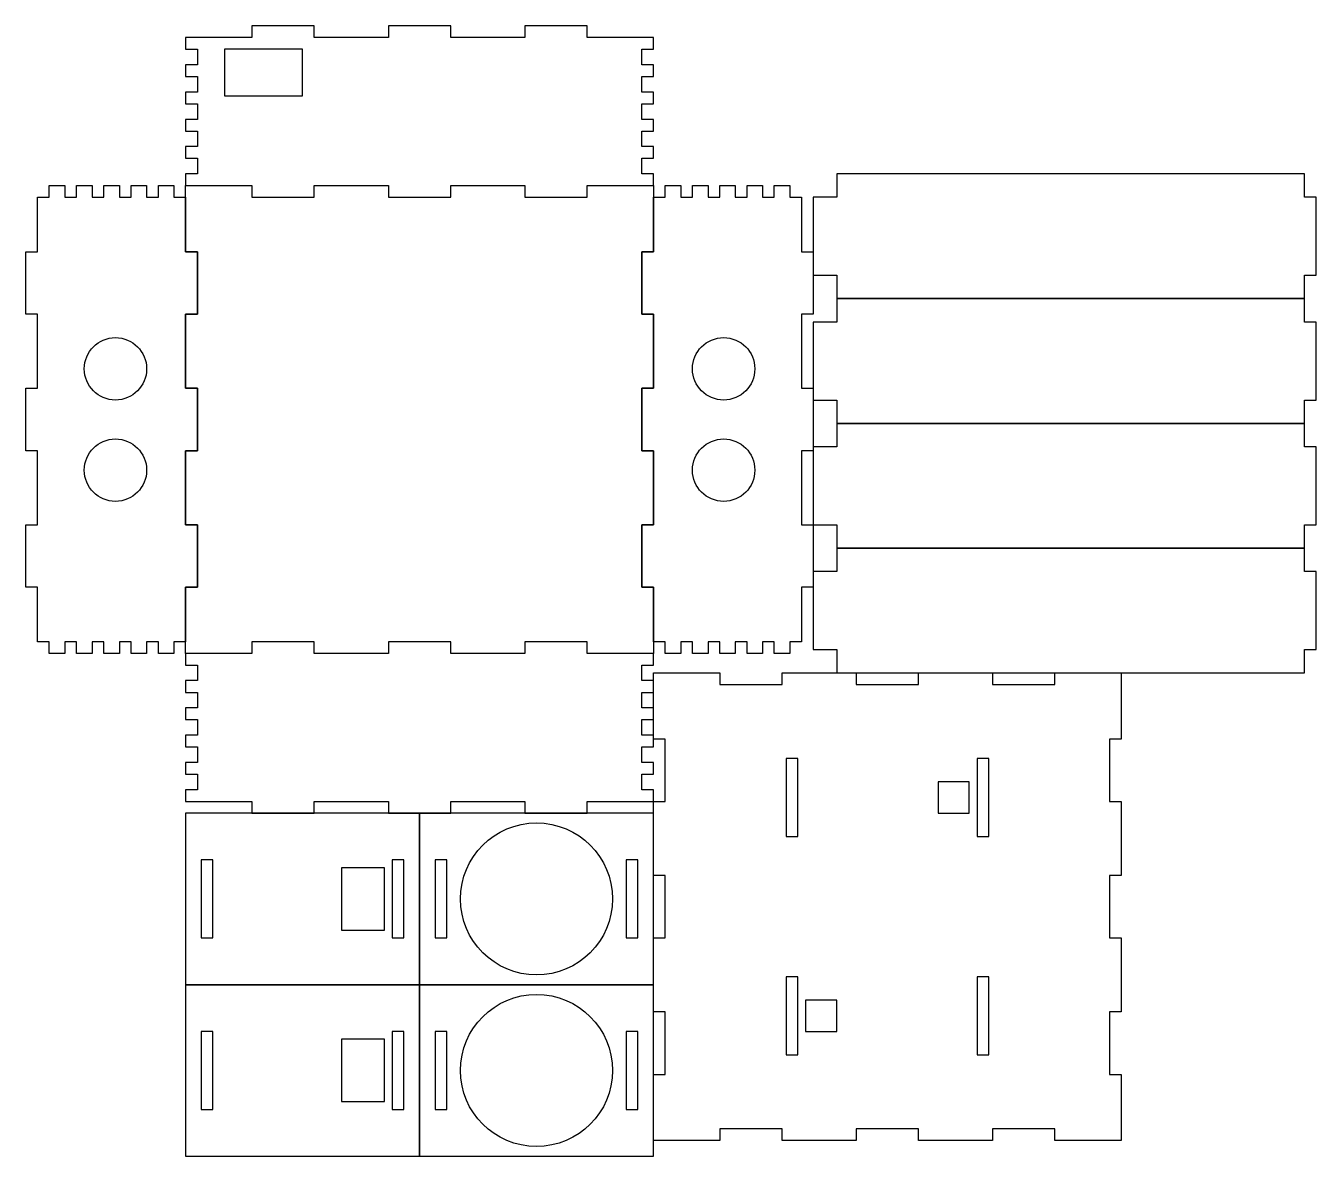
# Model space of a CAD drawing. Header units: millimetres. Extents: x -161 to 170, y -140 to 150.
import ezdxf

# ---------------------------------------------------------------- set-up
doc = ezdxf.new("R2010")
doc.units = ezdxf.units.MM
doc.header["$MEASUREMENT"] = 0
doc.layers.add('Default', color=18, linetype='Continuous', true_color=0x000000)

msp = doc.modelspace()

# ---------------------------------------------------------------- linework, layer by layer
at = {"layer": 'Default'}
for points in [[(-120, 109), (-103, 109), (-103, 106), (-87, 106), (-87, 109), (-68, 109), (-68, 106), (-52, 106), (-52, 108), (-52, 109), (-33, 109), (-33, 106), (-17, 106), (-17, 109), (0, 109), (0, 112), (-3, 112), (-3, 116), (0, 116), (0, 119), (-3, 119), (-3, 123), (0, 123), (0, 126), (-3, 126), (-3, 130), (0, 130), (0, 133), (-3, 133), (-3, 137), (0, 137), (0, 140), (-3, 140), (-3, 144), (0, 144), (0, 147), (-17, 147), (-17, 150), (-33, 150), (-33, 147), (-52, 147), (-52, 150), (-68, 150), (-68, 148), (-68, 147), (-87, 147), (-87, 149), (-87, 150), (-103, 150), (-103, 147), (-117, 147), (-120, 147), (-120, 144), (-117, 144), (-117, 140), (-120, 140), (-120, 137), (-117, 137), (-117, 133), (-120, 133), (-120, 130), (-117, 130), (-117, 126), (-120, 126), (-120, 123), (-117, 123), (-117, 119), (-120, 119), (-120, 116), (-117, 116), (-117, 112), (-120, 112)], [(-110, 132), (-90, 132), (-90, 144), (-110, 144)], [(41, 86), (47, 86), (47, 80), (167, 80), (167, 86), (170, 86), (170, 106), (167, 106), (167, 112), (47, 112), (47, 106), (41, 106)], [(-120, 92), (-117, 92), (-117, 76), (-120, 76), (-120, 57), (-117, 57), (-117, 41), (-120, 41), (-120, 22), (-117, 22), (-117, 6), (-120, 6), (-120, -8), (-123, -8), (-123, -11), (-127, -11), (-127, -8), (-130, -8), (-130, -11), (-134, -11), (-134, -8), (-137, -8), (-137, -11), (-141, -11), (-141, -8), (-144, -8), (-144, -11), (-148, -11), (-148, -8), (-151, -8), (-151, -11), (-155, -11), (-155, -8), (-158, -8), (-158, 6), (-161, 6), (-161, 22), (-158, 22), (-158, 41), (-161, 41), (-161, 57), (-158, 57), (-158, 76), (-161, 76), (-161, 92), (-158, 92), (-158, 106), (-155, 106), (-155, 109), (-151, 109), (-151, 106), (-148, 106), (-148, 109), (-144, 109), (-144, 106), (-141, 106), (-141, 109), (-137, 109), (-137, 106), (-134, 106), (-134, 109), (-130, 109), (-130, 106), (-127, 106), (-127, 109), (-123, 109), (-123, 106), (-120, 106)], [(-120, 109), (-103, 109), (-103, 106), (-87, 106), (-87, 109), (-68, 109), (-68, 106), (-52, 106), (-52, 109), (-33, 109), (-33, 106), (-17, 106), (-17, 109), (0, 109), (0, 92), (-3, 92), (-3, 76), (0, 76), (0, 57), (-3, 57), (-3, 41), (0, 41), (0, 22), (-3, 22), (-3, 6), (0, 6), (0, -11), (-17, -11), (-17, -8), (-33, -8), (-33, -11), (-52, -11), (-52, -8), (-68, -8), (-68, -11), (-87, -11), (-87, -8), (-103, -8), (-103, -11), (-120, -11), (-120, 6), (-117, 6), (-117, 22), (-120, 22), (-120, 41), (-117, 41), (-117, 57), (-120, 57), (-120, 76), (-117, 76), (-117, 92), (-120, 92)], [(0, 6), (-3, 6), (-3, 22), (0, 22), (0, 41), (-3, 41), (-3, 57), (0, 57), (0, 76), (-3, 76), (-3, 92), (0, 92), (0, 106), (3, 106), (3, 109), (7, 109), (7, 106), (10, 106), (10, 109), (14, 109), (14, 106), (17, 106), (17, 109), (21, 109), (21, 106), (24, 106), (24, 109), (28, 109), (28, 106), (31, 106), (31, 109), (35, 109), (35, 106), (38, 106), (38, 92), (41, 92), (41, 76), (38, 76), (38, 57), (41, 57), (41, 41), (38, 41), (38, 22), (41, 22), (41, 6), (38, 6), (38, -8), (35, -8), (35, -11), (31, -11), (31, -8), (28, -8), (28, -11), (24, -11), (24, -8), (21, -8), (21, -11), (17, -11), (17, -8), (14, -8), (14, -11), (10, -11), (10, -8), (7, -8), (7, -11), (3, -11), (3, -8), (0, -8)], [(41, 54), (47, 54), (47, 48), (167, 48), (167, 54), (170, 54), (170, 74), (167, 74), (167, 80), (47, 80), (47, 74), (41, 74)], [(41, 22), (47, 22), (47, 16), (167, 16), (167, 22), (170, 22), (170, 42), (167, 42), (167, 48), (47, 48), (47, 42), (41, 42)], [(41, -10), (47, -10), (47, -16), (167, -16), (167, -10), (170, -10), (170, 10), (167, 10), (167, 16), (47, 16), (47, 10), (41, 10)], [(0, -11), (-17, -11), (-17, -8), (-33, -8), (-33, -11), (-52, -11), (-52, -8), (-68, -8), (-68, -10), (-68, -11), (-87, -11), (-87, -8), (-103, -8), (-103, -11), (-120, -11), (-120, -14), (-117, -14), (-117, -18), (-120, -18), (-120, -21), (-117, -21), (-117, -25), (-120, -25), (-120, -28), (-117, -28), (-117, -32), (-120, -32), (-120, -35), (-117, -35), (-117, -39), (-120, -39), (-120, -42), (-117, -42), (-117, -46), (-120, -46), (-120, -49), (-103, -49), (-103, -52), (-87, -52), (-87, -49), (-68, -49), (-68, -52), (-52, -52), (-52, -50), (-52, -49), (-33, -49), (-33, -51), (-33, -52), (-17, -52), (-17, -49), (-3, -49), (0, -49), (0, -46), (-3, -46), (-3, -42), (0, -42), (0, -39), (-3, -39), (-3, -35), (0, -35), (0, -32), (-3, -32), (-3, -28), (0, -28), (0, -25), (-3, -25), (-3, -21), (0, -21), (0, -18), (-3, -18), (-3, -14), (0, -14)], [(0, -16), (17, -16), (17, -19), (33, -19), (33, -16), (52, -16), (52, -19), (68, -19), (68, -16), (87, -16), (87, -19), (103, -19), (103, -16), (120, -16), (120, -33), (117, -33), (117, -49), (120, -49), (120, -68), (117, -68), (117, -84), (120, -84), (120, -103), (117, -103), (117, -119), (120, -119), (120, -136), (103, -136), (103, -133), (87, -133), (87, -136), (68, -136), (68, -133), (52, -133), (52, -136), (33, -136), (33, -133), (17, -133), (17, -136), (0, -136), (0, -119), (3, -119), (3, -103), (0, -103), (0, -84), (3, -84), (3, -68), (0, -68), (0, -49), (3, -49), (3, -33), (0, -33)], [(34, -58), (37, -58), (37, -38), (34, -38)], [(83, -58), (86, -58), (86, -38), (83, -38)], [(73, -52), (81, -52), (81, -44), (73, -44)], [(-120, -96), (-60, -96), (-60, -52), (-120, -52)], [(-60, -96), (0, -96), (0, -52), (-60, -52)], [(-116, -84), (-113, -84), (-113, -64), (-116, -64)], [(-80, -82), (-69, -82), (-69, -66), (-80, -66)], [(-67, -84), (-64, -84), (-64, -64), (-67, -64)], [(-56, -84), (-53, -84), (-53, -64), (-56, -64)], [(-7, -84), (-4, -84), (-4, -64), (-7, -64)], [(34, -114), (37, -114), (37, -94), (34, -94)], [(83, -114), (86, -114), (86, -94), (83, -94)], [(-120, -140), (-60, -140), (-60, -96), (-120, -96)], [(-60, -140), (0, -140), (0, -96), (-60, -96)], [(39, -108), (47, -108), (47, -100), (39, -100)], [(-116, -128), (-113, -128), (-113, -108), (-116, -108)], [(-67, -128), (-64, -128), (-64, -108), (-67, -108)], [(-56, -128), (-53, -128), (-53, -108), (-56, -108)], [(-7, -128), (-4, -128), (-4, -108), (-7, -108)], [(-80, -126), (-69, -126), (-69, -110), (-80, -110)]]:
    msp.add_lwpolyline(points, close=True, dxfattribs=at)
for centre, radius in [((-138, 62), 8), ((-138, 62), 8), ((18, 62), 8), ((-138, 36), 8), ((-138, 36), 8), ((18, 36), 8), ((-30, -74), 19.5), ((-30, -118), 19.5)]:
    msp.add_circle(centre, radius, dxfattribs=at)

doc.saveas('drawing.dxf')
